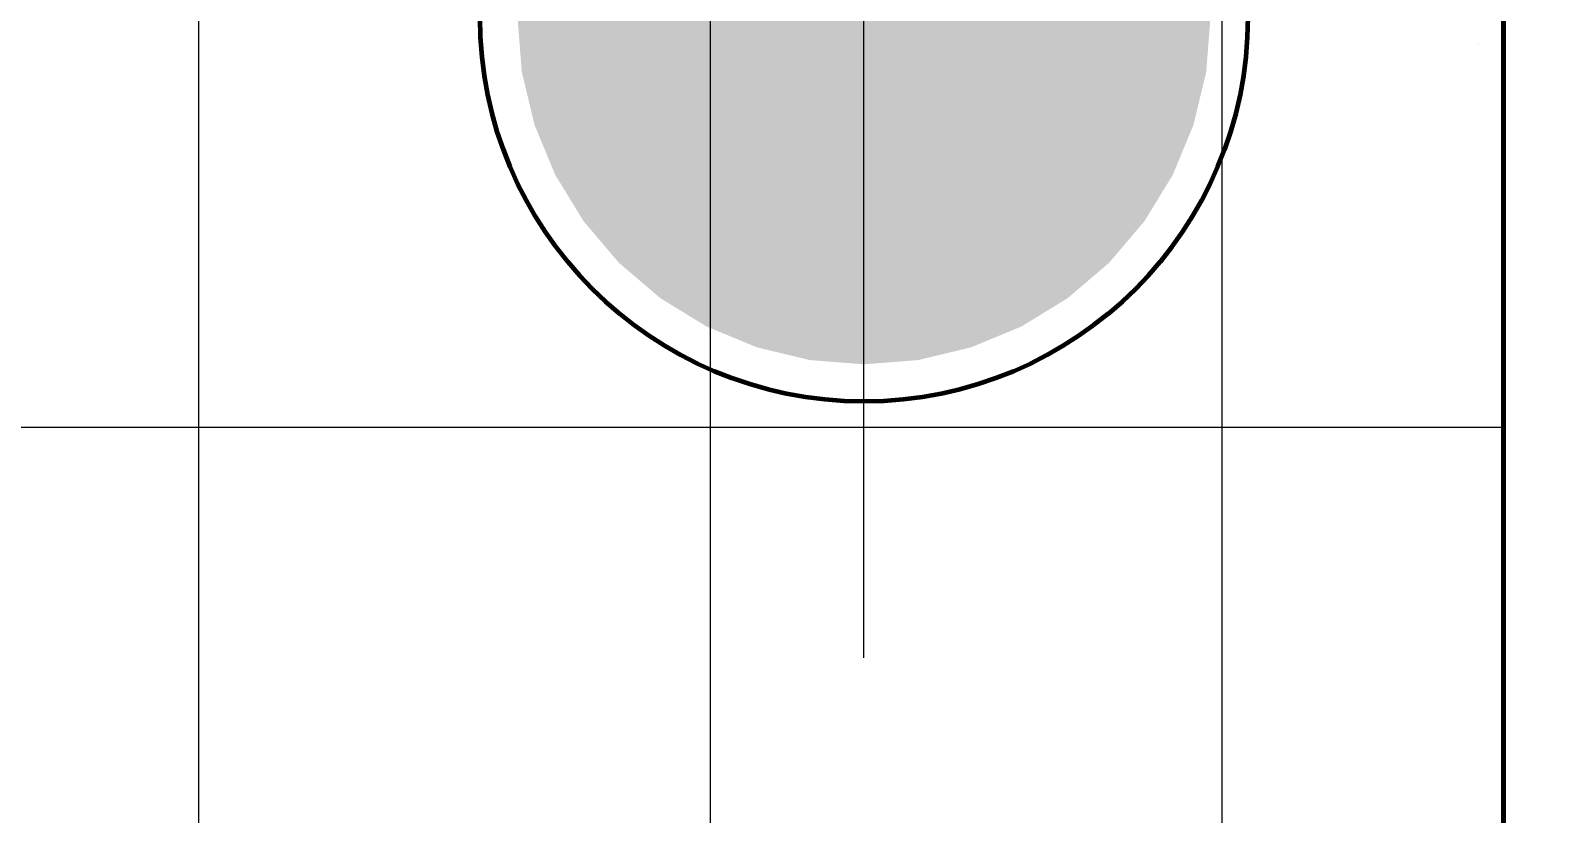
# Model space of a CAD drawing. Extents: x 346 to 4955, y 45 to 639.
# Drawn here: x 1421.09 to 1432.93, y 576.73 to 582.82 of the extents above; entities that cross this region are included whole.
import ezdxf

# ---------------------------------------------------------------- set-up
doc = ezdxf.new("R2010")
doc.units = 0
doc.header["$MEASUREMENT"] = 0
doc.layers.get('DEFPOINTS').update_dxf_attribs({"linetype": 'CONTINUOUS'})
for name, color, linetype in [('PDF _Геометрия', 7, 'CONTINUOUS'), ('PDF _Сплошная заливка', 7, 'CONTINUOUS'), ('Тонкие', 7, 'CONTINUOUS')]:
    doc.layers.add(name, color=color, linetype=linetype)
doc.styles.add('GOST type A0', font='gost.TTF', dxfattribs={"oblique": 15, "height": 3.5})
doc.dimstyles.new('GOST type A', dxfattribs={"dimtxt": 3.5, "dimasz": 3, "dimexe": 2, "dimexo": 0, "dimgap": 1, "dimtad": 1, "dimtoh": 1, "dimtxsty": 'GOST type A0', "dimcen": 0, "dimazin": 2, "dimtfac": 1, "dimtmove": 0, "dimatfit": 3, "dimfxl": 1, "dimarcsym": 0})

# ---------------------------------------------------------------- blocks, each defined once
blk = doc.blocks.new('*D126')
at = {"layer": 'DEFPOINTS', "color": 0, "transparency": 16777216}
for p in [(1427.586, 582.925), (1427.586, 234.087), (1448.21, 234.087)]:
    blk.add_point(p, dxfattribs=at)
at = {"layer": 'Тонкие', "color": 0, "lineweight": -2, "transparency": 16777216}
for p, q in [((1427.586, 582.925), (1450.21, 582.925)), ((1448.21, 579.925), (1448.21, 237.087)), ((1427.586, 234.087), (1450.21, 234.087))]:
    blk.add_line(p, q, dxfattribs=at)
at = {"layer": 'Тонкие', "color": 0, "transparency": 16777216}
for points in [[(1447.71, 579.925), (1448.71, 579.925), (1448.21, 582.925)], [(1447.71, 237.087), (1448.71, 237.087), (1448.21, 234.087)]]:
    blk.add_solid(points, dxfattribs=at)
at = {"layer": 'Тонкие', "color": 0, "transparency": 16777216, "insert": (1445.459, 408.506), "char_height": 3.5, "attachment_point": 5, "rotation": 90, "style": 'GOST type A0'}
blk.add_mtext('175', dxfattribs=at)
blk = doc.blocks.new('*D127')
at = {"layer": 'DEFPOINTS', "color": 0, "transparency": 16777216}
for p in [(1432.568, 588.904), (1432.568, 228.904), (1466.836, 228.904)]:
    blk.add_point(p, dxfattribs=at)
at = {"layer": 'Тонкие', "color": 0, "lineweight": -2, "transparency": 16777216}
for p, q in [((1432.568, 588.904), (1468.836, 588.904)), ((1466.836, 585.904), (1466.836, 231.904)), ((1432.568, 228.904), (1468.836, 228.904))]:
    blk.add_line(p, q, dxfattribs=at)
at = {"layer": 'Тонкие', "color": 0, "transparency": 16777216}
for points in [[(1466.336, 585.904), (1467.336, 585.904), (1466.836, 588.904)], [(1466.336, 231.904), (1467.336, 231.904), (1466.836, 228.904)]]:
    blk.add_solid(points, dxfattribs=at)
at = {"layer": 'Тонкие', "color": 0, "transparency": 16777216, "insert": (1463.822, 408.904), "char_height": 3.5, "attachment_point": 5, "rotation": 90, "style": 'GOST type A0'}
blk.add_mtext('180±0,1', dxfattribs=at)
blk = doc.blocks.new('*D128')
at = {"layer": 'DEFPOINTS', "color": 0, "transparency": 16777216}
for p in [(1427.586, 588.904), (1456.889, 588.904), (1427.586, 582.924)]:
    blk.add_point(p, dxfattribs=at)
at = {"layer": 'Тонкие', "color": 0, "lineweight": -2, "transparency": 16777216}
for p, q in [((1456.889, 591.904), (1456.889, 594.904)), ((1456.889, 594.904), (1462.577, 594.904)), ((1427.586, 588.904), (1458.889, 588.904)), ((1456.889, 582.924), (1456.889, 588.904)), ((1427.586, 582.924), (1458.889, 582.924)), ((1456.889, 579.924), (1456.889, 576.924))]:
    blk.add_line(p, q, dxfattribs=at)
at = {"layer": 'Тонкие', "color": 0, "transparency": 16777216}
for points in [[(1456.389, 591.904), (1457.389, 591.904), (1456.889, 588.904)], [(1456.389, 579.924), (1457.389, 579.924), (1456.889, 582.924)]]:
    blk.add_solid(points, dxfattribs=at)
at = {"layer": 'Тонкие', "color": 0, "transparency": 16777216, "insert": (1460.233, 597.918), "char_height": 3.5, "attachment_point": 5, "style": 'GOST type A0'}
blk.add_mtext('1,5', dxfattribs=at)

msp = doc.modelspace()

# ---------------------------------------------------------------- hatches: boundary and pattern name
at = {"layer": 'PDF _Сплошная заливка', "transparency": 33554559}
msp.add_hatch(color=256, dxfattribs=at).paths.add_polyline_path([(1427.586, 582.924), (1427.586, 580.225), (1427.164, 580.258), (1426.753, 580.357), (1426.361, 580.519), (1426, 580.74), (1425.678, 581.015), (1425.403, 581.338), (1425.182, 581.699), (1425.02, 582.09), (1424.921, 582.502), (1424.888, 582.924)])
at = {"layer": 'PDF _Сплошная заливка', "true_color": 0xffffff, "transparency": 33554559}
msp.add_hatch(color=7, dxfattribs=at).paths.add_polyline_path([(1430.285, 582.924), (1430.252, 582.502), (1430.153, 582.09), (1429.991, 581.699), (1429.77, 581.338), (1429.495, 581.015), (1429.173, 580.74), (1428.812, 580.519), (1428.42, 580.357), (1428.009, 580.258), (1427.586, 580.225), (1427.586, 582.924)])

# ---------------------------------------------------------------- linework, layer by layer
at = {"layer": 'PDF _Геометрия', "lineweight": 18}
for points in [[(1188.776, 228.904), (1191.247, 228.904), (1432.568, 228.904), (1432.568, 588.904), (1191.247, 588.904), (1191.247, 228.904), (1190.012, 228.904)], [(1422.405, 228.904), (1422.405, 588.904)], [(1426.391, 228.904), (1426.391, 588.904)], [(1430.376, 228.904), (1430.376, 588.904)], [(1427.586, 577.941), (1427.586, 587.907)], [(1427.586, 578.24), (1427.586, 587.608)], [(1191.247, 579.735), (1432.568, 579.735)]]:
    msp.add_lwpolyline(points, dxfattribs=at)
at = {"layer": 'PDF _Геометрия', "lineweight": 60}
for points in [[(1432.568, 228.904), (1191.247, 228.904), (1191.247, 588.904), (1432.568, 588.904)], [(1432.568, 228.904), (1191.247, 228.904), (1191.247, 588.904), (1432.568, 588.904)], [(1432.568, 588.904), (1191.247, 588.904), (1191.247, 228.904), (1432.568, 228.904)]]:
    msp.add_lwpolyline(points, close=True, dxfattribs=at)
msp.add_lwpolyline([(1432.568, 228.904), (1432.568, 588.904)], dxfattribs=at)
at = {"layer": 'PDF _Геометрия', "lineweight": 0}
msp.add_lwpolyline([(1432.369, 582.725), (1432.369, 582.725)], dxfattribs=at)
msp.add_lwpolyline([(1432.369, 582.725), (1432.369, 582.725)], dxfattribs=at)
msp.add_lwpolyline([(1432.369, 582.725), (1432.369, 582.725)], dxfattribs=at)
msp.add_lwpolyline([(1432.369, 582.725), (1432.369, 582.725)], dxfattribs=at)
msp.add_lwpolyline([(1432.369, 582.725), (1432.369, 582.725)], dxfattribs=at)
msp.add_lwpolyline([(1432.369, 582.725), (1432.369, 582.725)], dxfattribs=at)
msp.add_lwpolyline([(1432.369, 582.725), (1432.369, 582.725)], dxfattribs=at)
msp.add_lwpolyline([(1432.369, 582.725), (1432.369, 582.725)], dxfattribs=at)
msp.add_lwpolyline([(1432.369, 582.725), (1432.369, 582.725)], dxfattribs=at)
msp.add_lwpolyline([(1432.369, 582.725), (1432.369, 582.725)], dxfattribs=at)
msp.add_lwpolyline([(1432.369, 582.725), (1432.369, 582.725)], dxfattribs=at)
msp.add_lwpolyline([(1432.369, 582.725), (1432.369, 582.725)], dxfattribs=at)
msp.add_lwpolyline([(1432.369, 582.725), (1432.369, 582.725)], dxfattribs=at)
msp.add_lwpolyline([(1432.369, 582.725), (1432.369, 582.725)], dxfattribs=at)
msp.add_lwpolyline([(1432.369, 582.725), (1432.369, 582.725)], dxfattribs=at)
msp.add_lwpolyline([(1432.369, 582.725), (1432.369, 582.725)], dxfattribs=at)
msp.add_lwpolyline([(1432.369, 582.725), (1432.369, 582.725)], dxfattribs=at)
msp.add_lwpolyline([(1432.369, 582.725), (1432.369, 582.725)], dxfattribs=at)
msp.add_lwpolyline([(1432.369, 582.725), (1432.369, 582.725)], dxfattribs=at)
msp.add_lwpolyline([(1432.369, 582.725), (1432.369, 582.725)], dxfattribs=at)
msp.add_lwpolyline([(1432.369, 582.725), (1432.369, 582.725)], dxfattribs=at)
msp.add_lwpolyline([(1432.369, 582.725), (1432.369, 582.725)], dxfattribs=at)
msp.add_lwpolyline([(1432.369, 582.725), (1432.369, 582.725)], dxfattribs=at)
msp.add_lwpolyline([(1432.369, 582.725), (1432.369, 582.725)], dxfattribs=at)
msp.add_lwpolyline([(1432.369, 582.725), (1432.369, 582.725)], dxfattribs=at)
msp.add_lwpolyline([(1432.369, 582.725), (1432.369, 582.725)], dxfattribs=at)
msp.add_lwpolyline([(1432.369, 582.725), (1432.369, 582.725)], dxfattribs=at)
msp.add_lwpolyline([(1432.369, 582.725), (1432.369, 582.725)], dxfattribs=at)
msp.add_lwpolyline([(1432.369, 582.725), (1432.369, 582.725)], dxfattribs=at)
msp.add_lwpolyline([(1432.369, 582.725), (1432.369, 582.725)], dxfattribs=at)
msp.add_lwpolyline([(1432.369, 582.725), (1432.369, 582.725)], dxfattribs=at)
msp.add_lwpolyline([(1432.369, 582.725), (1432.369, 582.725)], dxfattribs=at)
msp.add_lwpolyline([(1432.369, 582.725), (1432.369, 582.725)], dxfattribs=at)
msp.add_lwpolyline([(1432.369, 582.725), (1432.369, 582.725)], dxfattribs=at)
msp.add_lwpolyline([(1432.369, 582.725), (1432.369, 582.725)], dxfattribs=at)
msp.add_lwpolyline([(1432.369, 582.725), (1432.369, 582.725)], dxfattribs=at)
msp.add_lwpolyline([(1432.369, 582.725), (1432.369, 582.725)], dxfattribs=at)
msp.add_lwpolyline([(1432.369, 582.725), (1432.369, 582.725)], dxfattribs=at)
msp.add_lwpolyline([(1432.369, 582.725), (1432.369, 582.725)], dxfattribs=at)
msp.add_lwpolyline([(1432.369, 582.725), (1432.369, 582.725)], dxfattribs=at)
msp.add_lwpolyline([(1432.369, 582.725), (1432.369, 582.725)], dxfattribs=at)
msp.add_lwpolyline([(1432.369, 582.725), (1432.369, 582.725)], dxfattribs=at)
msp.add_lwpolyline([(1432.369, 582.725), (1432.369, 582.725)], dxfattribs=at)
msp.add_lwpolyline([(1432.369, 582.725), (1432.369, 582.725)], dxfattribs=at)
msp.add_lwpolyline([(1432.369, 582.725), (1432.369, 582.725)], dxfattribs=at)
msp.add_lwpolyline([(1432.369, 582.725), (1432.369, 582.725)], dxfattribs=at)
msp.add_lwpolyline([(1432.369, 582.725), (1432.369, 582.725)], dxfattribs=at)
msp.add_lwpolyline([(1432.369, 582.725), (1432.369, 582.725)], dxfattribs=at)
msp.add_lwpolyline([(1432.369, 582.725), (1432.369, 582.725)], dxfattribs=at)
msp.add_lwpolyline([(1432.369, 582.725), (1432.369, 582.725)], dxfattribs=at)
msp.add_lwpolyline([(1432.369, 582.725), (1432.369, 582.725)], dxfattribs=at)
msp.add_lwpolyline([(1432.369, 582.725), (1432.369, 582.725)], dxfattribs=at)
msp.add_lwpolyline([(1432.369, 582.725), (1432.369, 582.725)], dxfattribs=at)
msp.add_lwpolyline([(1432.369, 582.725), (1432.369, 582.725)], dxfattribs=at)
msp.add_lwpolyline([(1432.369, 582.725), (1432.369, 582.725)], dxfattribs=at)
msp.add_lwpolyline([(1432.369, 582.725), (1432.369, 582.725)], dxfattribs=at)
msp.add_lwpolyline([(1432.369, 582.725), (1432.369, 582.725)], dxfattribs=at)
msp.add_lwpolyline([(1432.369, 582.725), (1432.369, 582.725)], dxfattribs=at)
msp.add_lwpolyline([(1432.369, 582.725), (1432.369, 582.725)], dxfattribs=at)
msp.add_lwpolyline([(1432.369, 582.725), (1432.369, 582.725)], dxfattribs=at)
msp.add_lwpolyline([(1432.369, 582.725), (1432.369, 582.725)], dxfattribs=at)
msp.add_lwpolyline([(1432.369, 582.725), (1432.369, 582.725)], dxfattribs=at)
msp.add_lwpolyline([(1432.369, 582.725), (1432.369, 582.725)], dxfattribs=at)
msp.add_lwpolyline([(1432.369, 582.725), (1432.369, 582.725)], dxfattribs=at)
msp.add_lwpolyline([(1432.369, 582.725), (1432.369, 582.725)], dxfattribs=at)
msp.add_lwpolyline([(1432.369, 582.725), (1432.369, 582.725)], dxfattribs=at)
msp.add_lwpolyline([(1432.369, 582.725), (1432.369, 582.725)], dxfattribs=at)
msp.add_lwpolyline([(1432.369, 582.725), (1432.369, 582.725)], dxfattribs=at)
msp.add_lwpolyline([(1432.369, 582.725), (1432.369, 582.725)], dxfattribs=at)
msp.add_lwpolyline([(1432.369, 582.725), (1432.369, 582.725)], dxfattribs=at)
msp.add_lwpolyline([(1432.369, 582.725), (1432.369, 582.725)], dxfattribs=at)
msp.add_lwpolyline([(1432.369, 582.725), (1432.369, 582.725)], dxfattribs=at)
msp.add_lwpolyline([(1432.369, 582.725), (1432.369, 582.725)], dxfattribs=at)
msp.add_lwpolyline([(1432.369, 582.725), (1432.369, 582.725)], dxfattribs=at)
msp.add_lwpolyline([(1432.369, 582.725), (1432.369, 582.725)], dxfattribs=at)
msp.add_lwpolyline([(1432.369, 582.725), (1432.369, 582.725)], dxfattribs=at)
msp.add_lwpolyline([(1432.369, 582.725), (1432.369, 582.725)], dxfattribs=at)
msp.add_lwpolyline([(1432.369, 582.725), (1432.369, 582.725)], dxfattribs=at)
msp.add_lwpolyline([(1432.369, 582.725), (1432.369, 582.725)], dxfattribs=at)
msp.add_lwpolyline([(1432.369, 582.725), (1432.369, 582.725)], dxfattribs=at)
msp.add_lwpolyline([(1432.369, 582.725), (1432.369, 582.725)], dxfattribs=at)
msp.add_lwpolyline([(1432.369, 582.725), (1432.369, 582.725)], dxfattribs=at)
msp.add_lwpolyline([(1432.369, 582.725), (1432.369, 582.725)], dxfattribs=at)
msp.add_lwpolyline([(1432.369, 582.725), (1432.369, 582.725)], dxfattribs=at)
msp.add_lwpolyline([(1432.369, 582.725), (1432.369, 582.725)], dxfattribs=at)
msp.add_lwpolyline([(1432.369, 582.725), (1432.369, 582.725)], dxfattribs=at)
msp.add_lwpolyline([(1432.369, 582.725), (1432.369, 582.725)], dxfattribs=at)
msp.add_lwpolyline([(1432.369, 582.725), (1432.369, 582.725)], dxfattribs=at)
msp.add_lwpolyline([(1432.369, 582.725), (1432.369, 582.725)], dxfattribs=at)
msp.add_lwpolyline([(1432.369, 582.725), (1432.369, 582.725)], dxfattribs=at)
msp.add_lwpolyline([(1432.369, 582.725), (1432.369, 582.725)], dxfattribs=at)
msp.add_lwpolyline([(1432.369, 582.725), (1432.369, 582.725)], dxfattribs=at)
msp.add_lwpolyline([(1432.369, 582.725), (1432.369, 582.725)], dxfattribs=at)
msp.add_lwpolyline([(1432.369, 582.725), (1432.369, 582.725)], dxfattribs=at)
msp.add_lwpolyline([(1432.369, 582.725), (1432.369, 582.725)], dxfattribs=at)
msp.add_lwpolyline([(1432.369, 582.725), (1432.369, 582.725)], dxfattribs=at)
msp.add_lwpolyline([(1432.369, 582.725), (1432.369, 582.725)], dxfattribs=at)
msp.add_lwpolyline([(1432.369, 582.725), (1432.369, 582.725)], dxfattribs=at)
msp.add_lwpolyline([(1432.369, 582.725), (1432.369, 582.725)], dxfattribs=at)
msp.add_lwpolyline([(1432.369, 582.725), (1432.369, 582.725)], dxfattribs=at)
msp.add_lwpolyline([(1432.369, 582.725), (1432.369, 582.725)], dxfattribs=at)
msp.add_lwpolyline([(1432.369, 582.725), (1432.369, 582.725)], dxfattribs=at)
msp.add_lwpolyline([(1432.369, 582.725), (1432.369, 582.725)], dxfattribs=at)
msp.add_lwpolyline([(1432.369, 582.725), (1432.369, 582.725)], dxfattribs=at)
msp.add_lwpolyline([(1432.369, 582.725), (1432.369, 582.725)], dxfattribs=at)
msp.add_lwpolyline([(1432.369, 582.725), (1432.369, 582.725)], dxfattribs=at)
msp.add_lwpolyline([(1432.369, 582.725), (1432.369, 582.725)], dxfattribs=at)
msp.add_lwpolyline([(1432.369, 582.725), (1432.369, 582.725)], dxfattribs=at)
msp.add_lwpolyline([(1432.369, 582.725), (1432.369, 582.725)], dxfattribs=at)
msp.add_lwpolyline([(1432.369, 582.725), (1432.369, 582.725)], dxfattribs=at)
msp.add_lwpolyline([(1432.369, 582.725), (1432.369, 582.725)], dxfattribs=at)
msp.add_lwpolyline([(1432.369, 582.725), (1432.369, 582.725)], dxfattribs=at)
msp.add_lwpolyline([(1432.369, 582.725), (1432.369, 582.725)], dxfattribs=at)
msp.add_lwpolyline([(1432.369, 582.725), (1432.369, 582.725)], dxfattribs=at)
msp.add_lwpolyline([(1432.369, 582.725), (1432.369, 582.725)], dxfattribs=at)
msp.add_lwpolyline([(1432.369, 582.725), (1432.369, 582.725)], dxfattribs=at)
msp.add_lwpolyline([(1432.369, 582.725), (1432.369, 582.725)], dxfattribs=at)
msp.add_lwpolyline([(1432.369, 582.725), (1432.369, 582.725)], dxfattribs=at)
msp.add_lwpolyline([(1432.369, 582.725), (1432.369, 582.725)], dxfattribs=at)
msp.add_lwpolyline([(1432.369, 582.725), (1432.369, 582.725)], dxfattribs=at)
msp.add_lwpolyline([(1432.369, 582.725), (1432.369, 582.725)], dxfattribs=at)
msp.add_lwpolyline([(1432.369, 582.725), (1432.369, 582.725)], dxfattribs=at)
msp.add_lwpolyline([(1432.369, 582.725), (1432.369, 582.725)], dxfattribs=at)
msp.add_lwpolyline([(1432.369, 582.725), (1432.369, 582.725)], dxfattribs=at)
msp.add_lwpolyline([(1432.369, 582.725), (1432.369, 582.725)], dxfattribs=at)
msp.add_lwpolyline([(1432.369, 582.725), (1432.369, 582.725)], dxfattribs=at)
msp.add_lwpolyline([(1432.369, 582.725), (1432.369, 582.725)], dxfattribs=at)
msp.add_lwpolyline([(1432.369, 582.725), (1432.369, 582.725)], dxfattribs=at)
msp.add_lwpolyline([(1432.369, 582.725), (1432.369, 582.725)], dxfattribs=at)
msp.add_lwpolyline([(1432.369, 582.725), (1432.369, 582.725)], dxfattribs=at)
msp.add_lwpolyline([(1432.369, 582.725), (1432.369, 582.725)], dxfattribs=at)
msp.add_lwpolyline([(1432.369, 582.725), (1432.369, 582.725)], dxfattribs=at)
msp.add_lwpolyline([(1432.369, 582.725), (1432.369, 582.725)], dxfattribs=at)
msp.add_lwpolyline([(1432.369, 582.725), (1432.369, 582.725)], dxfattribs=at)
msp.add_lwpolyline([(1432.369, 582.725), (1432.369, 582.725)], dxfattribs=at)
msp.add_lwpolyline([(1432.369, 582.725), (1432.369, 582.725)], dxfattribs=at)
msp.add_lwpolyline([(1432.369, 582.725), (1432.369, 582.725)], dxfattribs=at)
msp.add_lwpolyline([(1432.369, 582.725), (1432.369, 582.725)], dxfattribs=at)
msp.add_lwpolyline([(1432.369, 582.725), (1432.369, 582.725)], dxfattribs=at)
msp.add_lwpolyline([(1432.369, 582.725), (1432.369, 582.725)], dxfattribs=at)
msp.add_lwpolyline([(1432.369, 582.725), (1432.369, 582.725)], dxfattribs=at)
msp.add_lwpolyline([(1432.369, 582.725), (1432.369, 582.725)], dxfattribs=at)
msp.add_lwpolyline([(1432.369, 582.725), (1432.369, 582.725)], dxfattribs=at)
msp.add_lwpolyline([(1432.369, 582.725), (1432.369, 582.725)], dxfattribs=at)
msp.add_lwpolyline([(1432.369, 582.725), (1432.369, 582.725)], dxfattribs=at)
msp.add_lwpolyline([(1432.369, 582.725), (1432.369, 582.725)], dxfattribs=at)
msp.add_lwpolyline([(1432.369, 582.725), (1432.369, 582.725)], dxfattribs=at)
msp.add_lwpolyline([(1432.369, 582.725), (1432.369, 582.725)], dxfattribs=at)
msp.add_lwpolyline([(1432.369, 582.725), (1432.369, 582.725)], dxfattribs=at)
msp.add_lwpolyline([(1432.369, 582.725), (1432.369, 582.725)], dxfattribs=at)
msp.add_lwpolyline([(1432.369, 582.725), (1432.369, 582.725)], dxfattribs=at)
msp.add_lwpolyline([(1432.369, 582.725), (1432.369, 582.725)], dxfattribs=at)
msp.add_lwpolyline([(1432.369, 582.725), (1432.369, 582.725)], dxfattribs=at)
msp.add_lwpolyline([(1432.369, 582.725), (1432.369, 582.725)], dxfattribs=at)
msp.add_lwpolyline([(1432.369, 582.725), (1432.369, 582.725)], dxfattribs=at)
msp.add_lwpolyline([(1432.369, 582.725), (1432.369, 582.725)], dxfattribs=at)
msp.add_lwpolyline([(1432.369, 582.725), (1432.369, 582.725)], dxfattribs=at)
msp.add_lwpolyline([(1432.369, 582.725), (1432.369, 582.725)], dxfattribs=at)
msp.add_lwpolyline([(1432.369, 582.725), (1432.369, 582.725)], dxfattribs=at)
msp.add_lwpolyline([(1432.369, 582.725), (1432.369, 582.725)], dxfattribs=at)
msp.add_lwpolyline([(1432.369, 582.725), (1432.369, 582.725)], dxfattribs=at)
msp.add_lwpolyline([(1432.369, 582.725), (1432.369, 582.725)], dxfattribs=at)
msp.add_lwpolyline([(1432.369, 582.725), (1432.369, 582.725)], dxfattribs=at)
msp.add_lwpolyline([(1432.369, 582.725), (1432.369, 582.725)], dxfattribs=at)
msp.add_lwpolyline([(1432.369, 582.725), (1432.369, 582.725)], dxfattribs=at)
msp.add_lwpolyline([(1432.369, 582.725), (1432.369, 582.725)], dxfattribs=at)
msp.add_lwpolyline([(1432.369, 582.725), (1432.369, 582.725)], dxfattribs=at)
msp.add_lwpolyline([(1432.369, 582.725), (1432.369, 582.725)], dxfattribs=at)
msp.add_lwpolyline([(1432.369, 582.725), (1432.369, 582.725)], dxfattribs=at)
msp.add_lwpolyline([(1432.369, 582.725), (1432.369, 582.725)], dxfattribs=at)
msp.add_lwpolyline([(1432.369, 582.725), (1432.369, 582.725)], dxfattribs=at)
msp.add_lwpolyline([(1432.369, 582.725), (1432.369, 582.725)], dxfattribs=at)
msp.add_lwpolyline([(1432.369, 582.725), (1432.369, 582.725)], dxfattribs=at)
msp.add_lwpolyline([(1432.369, 582.725), (1432.369, 582.725)], dxfattribs=at)
msp.add_lwpolyline([(1432.369, 582.725), (1432.369, 582.725)], dxfattribs=at)
msp.add_lwpolyline([(1432.369, 582.725), (1432.369, 582.725)], dxfattribs=at)
msp.add_lwpolyline([(1432.369, 582.725), (1432.369, 582.725)], dxfattribs=at)
msp.add_lwpolyline([(1432.369, 582.725), (1432.369, 582.725)], dxfattribs=at)
msp.add_lwpolyline([(1432.369, 582.725), (1432.369, 582.725)], dxfattribs=at)
msp.add_lwpolyline([(1432.369, 582.725), (1432.369, 582.725)], dxfattribs=at)
msp.add_lwpolyline([(1432.369, 582.725), (1432.369, 582.725)], dxfattribs=at)
msp.add_lwpolyline([(1432.369, 582.725), (1432.369, 582.725)], dxfattribs=at)
msp.add_lwpolyline([(1432.369, 582.725), (1432.369, 582.725)], dxfattribs=at)
msp.add_lwpolyline([(1432.369, 582.725), (1432.369, 582.725)], dxfattribs=at)
msp.add_lwpolyline([(1432.369, 582.725), (1432.369, 582.725)], dxfattribs=at)
msp.add_lwpolyline([(1432.369, 582.725), (1432.369, 582.725)], dxfattribs=at)
msp.add_lwpolyline([(1432.369, 582.725), (1432.369, 582.725)], dxfattribs=at)
msp.add_lwpolyline([(1432.369, 582.725), (1432.369, 582.725)], dxfattribs=at)
msp.add_lwpolyline([(1432.369, 582.725), (1432.369, 582.725)], dxfattribs=at)
msp.add_lwpolyline([(1432.369, 582.725), (1432.369, 582.725)], dxfattribs=at)
msp.add_lwpolyline([(1432.369, 582.725), (1432.369, 582.725)], dxfattribs=at)
msp.add_lwpolyline([(1432.369, 582.725), (1432.369, 582.725)], dxfattribs=at)
msp.add_lwpolyline([(1432.369, 582.725), (1432.369, 582.725)], dxfattribs=at)
msp.add_lwpolyline([(1432.369, 582.725), (1432.369, 582.725)], dxfattribs=at)
msp.add_lwpolyline([(1432.369, 582.725), (1432.369, 582.725)], dxfattribs=at)
msp.add_lwpolyline([(1432.369, 582.725), (1432.369, 582.725)], dxfattribs=at)
msp.add_lwpolyline([(1432.369, 582.725), (1432.369, 582.725)], dxfattribs=at)
msp.add_lwpolyline([(1432.369, 582.725), (1432.369, 582.725)], dxfattribs=at)
msp.add_lwpolyline([(1432.369, 582.725), (1432.369, 582.725)], dxfattribs=at)
msp.add_lwpolyline([(1432.369, 582.725), (1432.369, 582.725)], dxfattribs=at)
msp.add_lwpolyline([(1432.369, 582.725), (1432.369, 582.725)], dxfattribs=at)
msp.add_lwpolyline([(1432.369, 582.725), (1432.369, 582.725)], dxfattribs=at)
msp.add_lwpolyline([(1432.369, 582.725), (1432.369, 582.725)], dxfattribs=at)
msp.add_lwpolyline([(1432.369, 582.725), (1432.369, 582.725)], dxfattribs=at)
msp.add_lwpolyline([(1432.369, 582.725), (1432.369, 582.725)], dxfattribs=at)
msp.add_lwpolyline([(1432.369, 582.725), (1432.369, 582.725)], dxfattribs=at)
msp.add_lwpolyline([(1432.369, 582.725), (1432.369, 582.725)], dxfattribs=at)
msp.add_lwpolyline([(1432.369, 582.725), (1432.369, 582.725)], dxfattribs=at)
msp.add_lwpolyline([(1432.369, 582.725), (1432.369, 582.725)], dxfattribs=at)
msp.add_lwpolyline([(1432.369, 582.725), (1432.369, 582.725)], dxfattribs=at)
msp.add_lwpolyline([(1432.369, 582.725), (1432.369, 582.725)], dxfattribs=at)
msp.add_lwpolyline([(1432.369, 582.725), (1432.369, 582.725)], dxfattribs=at)
msp.add_lwpolyline([(1432.369, 582.725), (1432.369, 582.725)], dxfattribs=at)
msp.add_lwpolyline([(1432.369, 582.725), (1432.369, 582.725)], dxfattribs=at)
msp.add_lwpolyline([(1432.369, 582.725), (1432.369, 582.725)], dxfattribs=at)
msp.add_lwpolyline([(1432.369, 582.725), (1432.369, 582.725)], dxfattribs=at)
msp.add_lwpolyline([(1432.369, 582.725), (1432.369, 582.725)], dxfattribs=at)
msp.add_lwpolyline([(1432.369, 582.725), (1432.369, 582.725)], dxfattribs=at)
msp.add_lwpolyline([(1432.369, 582.725), (1432.369, 582.725)], dxfattribs=at)
msp.add_lwpolyline([(1432.369, 582.725), (1432.369, 582.725)], dxfattribs=at)
msp.add_lwpolyline([(1432.369, 582.725), (1432.369, 582.725)], dxfattribs=at)
msp.add_lwpolyline([(1432.369, 582.725), (1432.369, 582.725)], dxfattribs=at)
msp.add_lwpolyline([(1432.369, 582.725), (1432.369, 582.725)], dxfattribs=at)
msp.add_lwpolyline([(1432.369, 582.725), (1432.369, 582.725)], dxfattribs=at)
msp.add_lwpolyline([(1432.369, 582.725), (1432.369, 582.725)], dxfattribs=at)
msp.add_lwpolyline([(1432.369, 582.725), (1432.369, 582.725)], dxfattribs=at)
msp.add_lwpolyline([(1432.369, 582.725), (1432.369, 582.725)], dxfattribs=at)
msp.add_lwpolyline([(1432.369, 582.725), (1432.369, 582.725)], dxfattribs=at)
msp.add_lwpolyline([(1432.369, 582.725), (1432.369, 582.725)], dxfattribs=at)
msp.add_lwpolyline([(1432.369, 582.725), (1432.369, 582.725)], dxfattribs=at)
msp.add_lwpolyline([(1432.369, 582.725), (1432.369, 582.725)], dxfattribs=at)
msp.add_lwpolyline([(1432.369, 582.725), (1432.369, 582.725)], dxfattribs=at)
msp.add_lwpolyline([(1432.369, 582.725), (1432.369, 582.725)], dxfattribs=at)
msp.add_lwpolyline([(1432.369, 582.725), (1432.369, 582.725)], dxfattribs=at)
msp.add_lwpolyline([(1432.369, 582.725), (1432.369, 582.725)], dxfattribs=at)
msp.add_lwpolyline([(1432.369, 582.725), (1432.369, 582.725)], dxfattribs=at)
msp.add_lwpolyline([(1432.369, 582.725), (1432.369, 582.725)], dxfattribs=at)
msp.add_lwpolyline([(1432.369, 582.725), (1432.369, 582.725)], dxfattribs=at)
msp.add_lwpolyline([(1432.369, 582.725), (1432.369, 582.725)], dxfattribs=at)
msp.add_lwpolyline([(1432.369, 582.725), (1432.369, 582.725)], dxfattribs=at)
msp.add_lwpolyline([(1432.369, 582.725), (1432.369, 582.725)], dxfattribs=at)
msp.add_lwpolyline([(1432.369, 582.725), (1432.369, 582.725)], dxfattribs=at)
msp.add_lwpolyline([(1432.369, 582.725), (1432.369, 582.725)], dxfattribs=at)
msp.add_lwpolyline([(1432.369, 582.725), (1432.369, 582.725)], dxfattribs=at)
msp.add_lwpolyline([(1432.369, 582.725), (1432.369, 582.725)], dxfattribs=at)
msp.add_lwpolyline([(1432.369, 582.725), (1432.369, 582.725)], dxfattribs=at)
msp.add_lwpolyline([(1432.369, 582.725), (1432.369, 582.725)], dxfattribs=at)
msp.add_lwpolyline([(1432.369, 582.725), (1432.369, 582.725)], dxfattribs=at)
msp.add_lwpolyline([(1432.369, 582.725), (1432.369, 582.725)], dxfattribs=at)
msp.add_lwpolyline([(1432.369, 582.725), (1432.369, 582.725)], dxfattribs=at)
msp.add_lwpolyline([(1432.369, 582.725), (1432.369, 582.725)], dxfattribs=at)
msp.add_lwpolyline([(1432.369, 582.725), (1432.369, 582.725)], dxfattribs=at)
msp.add_lwpolyline([(1432.369, 582.725), (1432.369, 582.725)], dxfattribs=at)
msp.add_lwpolyline([(1432.369, 582.725), (1432.369, 582.725)], dxfattribs=at)
msp.add_lwpolyline([(1432.369, 582.725), (1432.369, 582.725)], dxfattribs=at)
msp.add_lwpolyline([(1432.369, 582.725), (1432.369, 582.725)], dxfattribs=at)
msp.add_lwpolyline([(1432.369, 582.725), (1432.369, 582.725)], dxfattribs=at)
msp.add_lwpolyline([(1432.369, 582.725), (1432.369, 582.725)], dxfattribs=at)
msp.add_lwpolyline([(1432.369, 582.725), (1432.369, 582.725)], dxfattribs=at)
msp.add_lwpolyline([(1432.369, 582.725), (1432.369, 582.725)], dxfattribs=at)
msp.add_lwpolyline([(1432.369, 582.725), (1432.369, 582.725)], dxfattribs=at)
msp.add_lwpolyline([(1432.369, 582.725), (1432.369, 582.725)], dxfattribs=at)
msp.add_lwpolyline([(1432.369, 582.725), (1432.369, 582.725)], dxfattribs=at)
msp.add_lwpolyline([(1432.369, 582.725), (1432.369, 582.725)], dxfattribs=at)
msp.add_lwpolyline([(1432.369, 582.725), (1432.369, 582.725)], dxfattribs=at)
msp.add_lwpolyline([(1432.369, 582.725), (1432.369, 582.725)], dxfattribs=at)
msp.add_lwpolyline([(1432.369, 582.725), (1432.369, 582.725)], dxfattribs=at)
msp.add_lwpolyline([(1432.369, 582.725), (1432.369, 582.725)], dxfattribs=at)
msp.add_lwpolyline([(1432.369, 582.725), (1432.369, 582.725)], dxfattribs=at)
msp.add_lwpolyline([(1432.369, 582.725), (1432.369, 582.725)], dxfattribs=at)
msp.add_lwpolyline([(1432.369, 582.725), (1432.369, 582.725)], dxfattribs=at)
msp.add_lwpolyline([(1432.369, 582.725), (1432.369, 582.725)], dxfattribs=at)
msp.add_lwpolyline([(1432.369, 582.725), (1432.369, 582.725)], dxfattribs=at)
msp.add_lwpolyline([(1432.369, 582.725), (1432.369, 582.725)], dxfattribs=at)
msp.add_lwpolyline([(1432.369, 582.725), (1432.369, 582.725)], dxfattribs=at)
msp.add_lwpolyline([(1432.369, 582.725), (1432.369, 582.725)], dxfattribs=at)
msp.add_lwpolyline([(1432.369, 582.725), (1432.369, 582.725)], dxfattribs=at)
msp.add_lwpolyline([(1432.369, 582.725), (1432.369, 582.725)], dxfattribs=at)
msp.add_lwpolyline([(1432.369, 582.725), (1432.369, 582.725)], dxfattribs=at)
msp.add_lwpolyline([(1432.369, 582.725), (1432.369, 582.725)], dxfattribs=at)
msp.add_lwpolyline([(1432.369, 582.725), (1432.369, 582.725)], dxfattribs=at)
msp.add_lwpolyline([(1432.369, 582.725), (1432.369, 582.725)], dxfattribs=at)
msp.add_lwpolyline([(1432.369, 582.725), (1432.369, 582.725)], dxfattribs=at)
msp.add_lwpolyline([(1432.369, 582.725), (1432.369, 582.725)], dxfattribs=at)
msp.add_lwpolyline([(1432.369, 582.725), (1432.369, 582.725)], dxfattribs=at)
msp.add_lwpolyline([(1432.369, 582.725), (1432.369, 582.725)], dxfattribs=at)
msp.add_lwpolyline([(1432.369, 582.725), (1432.369, 582.725)], dxfattribs=at)
msp.add_lwpolyline([(1432.369, 582.725), (1432.369, 582.725)], dxfattribs=at)
msp.add_lwpolyline([(1432.369, 582.725), (1432.369, 582.725)], dxfattribs=at)
msp.add_lwpolyline([(1432.369, 582.725), (1432.369, 582.725)], dxfattribs=at)
msp.add_lwpolyline([(1432.369, 582.725), (1432.369, 582.725)], dxfattribs=at)
msp.add_lwpolyline([(1432.369, 582.725), (1432.369, 582.725)], dxfattribs=at)
msp.add_lwpolyline([(1432.369, 582.725), (1432.369, 582.725)], dxfattribs=at)
msp.add_lwpolyline([(1432.369, 582.725), (1432.369, 582.725)], dxfattribs=at)
msp.add_lwpolyline([(1432.369, 582.725), (1432.369, 582.725)], dxfattribs=at)
msp.add_lwpolyline([(1432.369, 582.725), (1432.369, 582.725)], dxfattribs=at)
msp.add_lwpolyline([(1432.369, 582.725), (1432.369, 582.725)], dxfattribs=at)
msp.add_lwpolyline([(1432.369, 582.725), (1432.369, 582.725)], dxfattribs=at)
msp.add_lwpolyline([(1432.369, 582.725), (1432.369, 582.725)], dxfattribs=at)
msp.add_lwpolyline([(1432.369, 582.725), (1432.369, 582.725)], dxfattribs=at)
msp.add_lwpolyline([(1432.369, 582.725), (1432.369, 582.725)], dxfattribs=at)
msp.add_lwpolyline([(1432.369, 582.725), (1432.369, 582.725)], dxfattribs=at)
msp.add_lwpolyline([(1432.369, 582.725), (1432.369, 582.725)], dxfattribs=at)
msp.add_lwpolyline([(1432.369, 582.725), (1432.369, 582.725)], dxfattribs=at)
msp.add_lwpolyline([(1432.369, 582.725), (1432.369, 582.725)], dxfattribs=at)
msp.add_lwpolyline([(1432.369, 582.725), (1432.369, 582.725)], dxfattribs=at)
msp.add_lwpolyline([(1432.369, 582.725), (1432.369, 582.725)], dxfattribs=at)
msp.add_lwpolyline([(1432.369, 582.725), (1432.369, 582.725)], dxfattribs=at)
msp.add_lwpolyline([(1432.369, 582.725), (1432.369, 582.725)], dxfattribs=at)
msp.add_lwpolyline([(1432.369, 582.725), (1432.369, 582.725)], dxfattribs=at)
msp.add_lwpolyline([(1432.369, 582.725), (1432.369, 582.725)], dxfattribs=at)
msp.add_lwpolyline([(1432.369, 582.725), (1432.369, 582.725)], dxfattribs=at)
msp.add_lwpolyline([(1432.369, 582.725), (1432.369, 582.725)], dxfattribs=at)
msp.add_lwpolyline([(1432.369, 582.725), (1432.369, 582.725)], dxfattribs=at)
msp.add_lwpolyline([(1432.369, 582.725), (1432.369, 582.725)], dxfattribs=at)
msp.add_lwpolyline([(1432.369, 582.725), (1432.369, 582.725)], dxfattribs=at)
msp.add_lwpolyline([(1432.369, 582.725), (1432.369, 582.725)], dxfattribs=at)
msp.add_lwpolyline([(1432.369, 582.725), (1432.369, 582.725)], dxfattribs=at)
msp.add_lwpolyline([(1432.369, 582.725), (1432.369, 582.725)], dxfattribs=at)
msp.add_lwpolyline([(1432.369, 582.725), (1432.369, 582.725)], dxfattribs=at)
msp.add_lwpolyline([(1432.369, 582.725), (1432.369, 582.725)], dxfattribs=at)
msp.add_lwpolyline([(1432.369, 582.725), (1432.369, 582.725)], dxfattribs=at)
msp.add_lwpolyline([(1432.369, 582.725), (1432.369, 582.725)], dxfattribs=at)
msp.add_lwpolyline([(1432.369, 582.725), (1432.369, 582.725)], dxfattribs=at)
msp.add_lwpolyline([(1432.369, 582.725), (1432.369, 582.725)], dxfattribs=at)
msp.add_lwpolyline([(1432.369, 582.725), (1432.369, 582.725)], dxfattribs=at)
msp.add_lwpolyline([(1432.369, 582.725), (1432.369, 582.725)], dxfattribs=at)
msp.add_lwpolyline([(1432.369, 582.725), (1432.369, 582.725)], dxfattribs=at)
msp.add_lwpolyline([(1432.369, 582.725), (1432.369, 582.725)], dxfattribs=at)
msp.add_lwpolyline([(1432.369, 582.725), (1432.369, 582.725)], dxfattribs=at)
msp.add_lwpolyline([(1432.369, 582.725), (1432.369, 582.725)], dxfattribs=at)
msp.add_lwpolyline([(1432.369, 582.725), (1432.369, 582.725)], dxfattribs=at)
msp.add_lwpolyline([(1432.369, 582.725), (1432.369, 582.725)], dxfattribs=at)
msp.add_lwpolyline([(1432.369, 582.725), (1432.369, 582.725)], dxfattribs=at)
msp.add_lwpolyline([(1432.369, 582.725), (1432.369, 582.725)], dxfattribs=at)
msp.add_lwpolyline([(1432.369, 582.725), (1432.369, 582.725)], dxfattribs=at)
msp.add_lwpolyline([(1432.369, 582.725), (1432.369, 582.725)], dxfattribs=at)
msp.add_lwpolyline([(1432.369, 582.725), (1432.369, 582.725)], dxfattribs=at)
msp.add_lwpolyline([(1432.369, 582.725), (1432.369, 582.725)], dxfattribs=at)
msp.add_lwpolyline([(1432.369, 582.725), (1432.369, 582.725)], dxfattribs=at)
msp.add_lwpolyline([(1432.369, 582.725), (1432.369, 582.725)], dxfattribs=at)
msp.add_lwpolyline([(1432.369, 582.725), (1432.369, 582.725)], dxfattribs=at)
msp.add_lwpolyline([(1432.369, 582.725), (1432.369, 582.725)], dxfattribs=at)
msp.add_lwpolyline([(1432.369, 582.725), (1432.369, 582.725)], dxfattribs=at)
msp.add_lwpolyline([(1432.369, 582.725), (1432.369, 582.725)], dxfattribs=at)
msp.add_lwpolyline([(1432.369, 582.725), (1432.369, 582.725)], dxfattribs=at)
msp.add_lwpolyline([(1432.369, 582.725), (1432.369, 582.725)], dxfattribs=at)
msp.add_lwpolyline([(1432.369, 582.725), (1432.369, 582.725)], dxfattribs=at)
msp.add_lwpolyline([(1432.369, 582.725), (1432.369, 582.725)], dxfattribs=at)
msp.add_lwpolyline([(1432.369, 582.725), (1432.369, 582.725)], dxfattribs=at)
msp.add_lwpolyline([(1432.369, 582.725), (1432.369, 582.725)], dxfattribs=at)
msp.add_lwpolyline([(1432.369, 582.725), (1432.369, 582.725)], dxfattribs=at)
msp.add_lwpolyline([(1432.369, 582.725), (1432.369, 582.725)], dxfattribs=at)
msp.add_lwpolyline([(1432.369, 582.725), (1432.369, 582.725)], dxfattribs=at)
msp.add_lwpolyline([(1432.369, 582.725), (1432.369, 582.725)], dxfattribs=at)
msp.add_lwpolyline([(1432.369, 582.725), (1432.369, 582.725)], dxfattribs=at)
msp.add_lwpolyline([(1432.369, 582.725), (1432.369, 582.725)], dxfattribs=at)
msp.add_lwpolyline([(1432.369, 582.725), (1432.369, 582.725)], dxfattribs=at)
msp.add_lwpolyline([(1432.369, 582.725), (1432.369, 582.725)], dxfattribs=at)
msp.add_lwpolyline([(1432.369, 582.725), (1432.369, 582.725)], dxfattribs=at)
msp.add_lwpolyline([(1432.369, 582.725), (1432.369, 582.725)], dxfattribs=at)
msp.add_lwpolyline([(1432.369, 582.725), (1432.369, 582.725)], dxfattribs=at)
msp.add_lwpolyline([(1432.369, 582.725), (1432.369, 582.725)], dxfattribs=at)
msp.add_lwpolyline([(1432.369, 582.725), (1432.369, 582.725)], dxfattribs=at)
msp.add_lwpolyline([(1432.369, 582.725), (1432.369, 582.725)], dxfattribs=at)
msp.add_lwpolyline([(1432.369, 582.725), (1432.369, 582.725)], dxfattribs=at)
msp.add_lwpolyline([(1432.369, 582.725), (1432.369, 582.725)], dxfattribs=at)
msp.add_lwpolyline([(1432.369, 582.725), (1432.369, 582.725)], dxfattribs=at)
msp.add_lwpolyline([(1432.369, 582.725), (1432.369, 582.725)], dxfattribs=at)
msp.add_lwpolyline([(1432.369, 582.725), (1432.369, 582.725)], dxfattribs=at)
msp.add_lwpolyline([(1432.369, 582.725), (1432.369, 582.725)], dxfattribs=at)
msp.add_lwpolyline([(1432.369, 582.725), (1432.369, 582.725)], dxfattribs=at)
msp.add_lwpolyline([(1432.369, 582.725), (1432.369, 582.725)], dxfattribs=at)
msp.add_lwpolyline([(1432.369, 582.725), (1432.369, 582.725)], dxfattribs=at)
msp.add_lwpolyline([(1432.369, 582.725), (1432.369, 582.725)], dxfattribs=at)
msp.add_lwpolyline([(1432.369, 582.725), (1432.369, 582.725)], dxfattribs=at)
msp.add_lwpolyline([(1432.369, 582.725), (1432.369, 582.725)], dxfattribs=at)
msp.add_lwpolyline([(1432.369, 582.725), (1432.369, 582.725)], dxfattribs=at)
msp.add_lwpolyline([(1432.369, 582.725), (1432.369, 582.725)], dxfattribs=at)
msp.add_lwpolyline([(1432.369, 582.725), (1432.369, 582.725)], dxfattribs=at)
msp.add_lwpolyline([(1432.369, 582.725), (1432.369, 582.725)], dxfattribs=at)
msp.add_lwpolyline([(1432.369, 582.725), (1432.369, 582.725)], dxfattribs=at)
msp.add_lwpolyline([(1432.369, 582.725), (1432.369, 582.725)], dxfattribs=at)
msp.add_lwpolyline([(1432.369, 582.725), (1432.369, 582.725)], dxfattribs=at)
msp.add_lwpolyline([(1432.369, 582.725), (1432.369, 582.725)], dxfattribs=at)
msp.add_lwpolyline([(1432.369, 582.725), (1432.369, 582.725)], dxfattribs=at)
msp.add_lwpolyline([(1432.369, 582.725), (1432.369, 582.725)], dxfattribs=at)
msp.add_lwpolyline([(1432.369, 582.725), (1432.369, 582.725)], dxfattribs=at)
msp.add_lwpolyline([(1432.369, 582.725), (1432.369, 582.725)], dxfattribs=at)
msp.add_lwpolyline([(1432.369, 582.725), (1432.369, 582.725)], dxfattribs=at)
msp.add_lwpolyline([(1432.369, 582.725), (1432.369, 582.725)], dxfattribs=at)
msp.add_lwpolyline([(1432.369, 582.725), (1432.369, 582.725)], dxfattribs=at)
msp.add_lwpolyline([(1432.369, 582.725), (1432.369, 582.725)], dxfattribs=at)
msp.add_lwpolyline([(1432.369, 582.725), (1432.369, 582.725)], dxfattribs=at)
msp.add_lwpolyline([(1432.369, 582.725), (1432.369, 582.725)], dxfattribs=at)
msp.add_lwpolyline([(1432.369, 582.725), (1432.369, 582.725)], dxfattribs=at)
msp.add_lwpolyline([(1432.369, 582.725), (1432.369, 582.725)], dxfattribs=at)
msp.add_lwpolyline([(1432.369, 582.725), (1432.369, 582.725)], dxfattribs=at)
msp.add_lwpolyline([(1432.369, 582.725), (1432.369, 582.725)], dxfattribs=at)
msp.add_lwpolyline([(1432.369, 582.725), (1432.369, 582.725)], dxfattribs=at)
msp.add_lwpolyline([(1432.369, 582.725), (1432.369, 582.725)], dxfattribs=at)
msp.add_lwpolyline([(1432.369, 582.725), (1432.369, 582.725)], dxfattribs=at)
msp.add_lwpolyline([(1432.369, 582.725), (1432.369, 582.725)], dxfattribs=at)
msp.add_lwpolyline([(1432.369, 582.725), (1432.369, 582.725)], dxfattribs=at)
msp.add_lwpolyline([(1432.369, 582.725), (1432.369, 582.725)], dxfattribs=at)
msp.add_lwpolyline([(1432.369, 582.725), (1432.369, 582.725)], dxfattribs=at)
msp.add_lwpolyline([(1432.369, 582.725), (1432.369, 582.725)], dxfattribs=at)
msp.add_lwpolyline([(1432.369, 582.725), (1432.369, 582.725)], dxfattribs=at)
msp.add_lwpolyline([(1432.369, 582.725), (1432.369, 582.725)], dxfattribs=at)
msp.add_lwpolyline([(1432.369, 582.725), (1432.369, 582.725)], dxfattribs=at)
msp.add_lwpolyline([(1432.369, 582.725), (1432.369, 582.725)], dxfattribs=at)
msp.add_lwpolyline([(1432.369, 582.725), (1432.369, 582.725)], dxfattribs=at)
msp.add_lwpolyline([(1432.369, 582.725), (1432.369, 582.725)], dxfattribs=at)
msp.add_lwpolyline([(1432.369, 582.725), (1432.369, 582.725)], dxfattribs=at)
msp.add_lwpolyline([(1432.369, 582.725), (1432.369, 582.725)], dxfattribs=at)
msp.add_lwpolyline([(1432.369, 582.725), (1432.369, 582.725)], dxfattribs=at)
msp.add_lwpolyline([(1432.369, 582.725), (1432.369, 582.725)], dxfattribs=at)
msp.add_lwpolyline([(1432.369, 582.725), (1432.369, 582.725)], dxfattribs=at)
msp.add_lwpolyline([(1432.369, 582.725), (1432.369, 582.725)], dxfattribs=at)
msp.add_lwpolyline([(1432.369, 582.725), (1432.369, 582.725)], dxfattribs=at)
msp.add_lwpolyline([(1432.369, 582.725), (1432.369, 582.725)], dxfattribs=at)
msp.add_lwpolyline([(1432.369, 582.725), (1432.369, 582.725)], dxfattribs=at)
msp.add_lwpolyline([(1432.369, 582.725), (1432.369, 582.725)], dxfattribs=at)
msp.add_lwpolyline([(1432.369, 582.725), (1432.369, 582.725)], dxfattribs=at)
msp.add_lwpolyline([(1432.369, 582.725), (1432.369, 582.725)], dxfattribs=at)
msp.add_lwpolyline([(1432.369, 582.725), (1432.369, 582.725)], dxfattribs=at)
msp.add_lwpolyline([(1432.369, 582.725), (1432.369, 582.725)], dxfattribs=at)
msp.add_lwpolyline([(1432.369, 582.725), (1432.369, 582.725)], dxfattribs=at)
msp.add_lwpolyline([(1432.369, 582.725), (1432.369, 582.725)], dxfattribs=at)
msp.add_lwpolyline([(1432.369, 582.725), (1432.369, 582.725)], dxfattribs=at)
msp.add_lwpolyline([(1432.369, 582.725), (1432.369, 582.725)], dxfattribs=at)
msp.add_lwpolyline([(1432.369, 582.725), (1432.369, 582.725)], dxfattribs=at)
msp.add_lwpolyline([(1432.369, 582.725), (1432.369, 582.725)], dxfattribs=at)
msp.add_lwpolyline([(1432.369, 582.725), (1432.369, 582.725)], dxfattribs=at)
msp.add_lwpolyline([(1432.369, 582.725), (1432.369, 582.725)], dxfattribs=at)
msp.add_lwpolyline([(1432.369, 582.725), (1432.369, 582.725)], dxfattribs=at)
msp.add_lwpolyline([(1432.369, 582.725), (1432.369, 582.725)], dxfattribs=at)
msp.add_lwpolyline([(1432.369, 582.725), (1432.369, 582.725)], dxfattribs=at)
msp.add_lwpolyline([(1432.369, 582.725), (1432.369, 582.725)], dxfattribs=at)
msp.add_lwpolyline([(1432.369, 582.725), (1432.369, 582.725)], dxfattribs=at)
msp.add_lwpolyline([(1432.369, 582.725), (1432.369, 582.725)], dxfattribs=at)
msp.add_lwpolyline([(1432.369, 582.725), (1432.369, 582.725)], dxfattribs=at)
msp.add_lwpolyline([(1432.369, 582.725), (1432.369, 582.725)], dxfattribs=at)
msp.add_lwpolyline([(1432.369, 582.725), (1432.369, 582.725)], dxfattribs=at)
msp.add_lwpolyline([(1432.369, 582.725), (1432.369, 582.725)], dxfattribs=at)
msp.add_lwpolyline([(1432.369, 582.725), (1432.369, 582.725)], dxfattribs=at)
msp.add_lwpolyline([(1432.369, 582.725), (1432.369, 582.725)], dxfattribs=at)
msp.add_lwpolyline([(1432.369, 582.725), (1432.369, 582.725)], dxfattribs=at)
msp.add_lwpolyline([(1432.369, 582.725), (1432.369, 582.725)], dxfattribs=at)
msp.add_lwpolyline([(1432.369, 582.725), (1432.369, 582.725)], dxfattribs=at)
msp.add_lwpolyline([(1432.369, 582.725), (1432.369, 582.725)], dxfattribs=at)
msp.add_lwpolyline([(1432.369, 582.725), (1432.369, 582.725)], dxfattribs=at)
msp.add_lwpolyline([(1432.369, 582.725), (1432.369, 582.725)], dxfattribs=at)
msp.add_lwpolyline([(1432.369, 582.725), (1432.369, 582.725)], dxfattribs=at)
msp.add_lwpolyline([(1432.369, 582.725), (1432.369, 582.725)], dxfattribs=at)
msp.add_lwpolyline([(1432.369, 582.725), (1432.369, 582.725)], dxfattribs=at)
msp.add_lwpolyline([(1432.369, 582.725), (1432.369, 582.725)], dxfattribs=at)
msp.add_lwpolyline([(1432.369, 582.725), (1432.369, 582.725)], dxfattribs=at)
msp.add_lwpolyline([(1432.369, 582.725), (1432.369, 582.725)], dxfattribs=at)
msp.add_lwpolyline([(1432.369, 582.725), (1432.369, 582.725)], dxfattribs=at)
msp.add_lwpolyline([(1432.369, 582.725), (1432.369, 582.725)], dxfattribs=at)
msp.add_lwpolyline([(1432.369, 582.725), (1432.369, 582.725)], dxfattribs=at)
msp.add_lwpolyline([(1432.369, 582.725), (1432.369, 582.725)], dxfattribs=at)
msp.add_lwpolyline([(1432.369, 582.725), (1432.369, 582.725)], dxfattribs=at)
msp.add_lwpolyline([(1432.369, 582.725), (1432.369, 582.725)], dxfattribs=at)
msp.add_lwpolyline([(1432.369, 582.725), (1432.369, 582.725)], dxfattribs=at)
msp.add_lwpolyline([(1432.369, 582.725), (1432.369, 582.725)], dxfattribs=at)
msp.add_lwpolyline([(1432.369, 582.725), (1432.369, 582.725)], dxfattribs=at)
msp.add_lwpolyline([(1432.369, 582.725), (1432.369, 582.725)], dxfattribs=at)
msp.add_lwpolyline([(1432.369, 582.725), (1432.369, 582.725)], dxfattribs=at)
msp.add_lwpolyline([(1432.369, 582.725), (1432.369, 582.725)], dxfattribs=at)
msp.add_lwpolyline([(1432.369, 582.725), (1432.369, 582.725)], dxfattribs=at)
msp.add_lwpolyline([(1432.369, 582.725), (1432.369, 582.725)], dxfattribs=at)
msp.add_lwpolyline([(1432.369, 582.725), (1432.369, 582.725)], dxfattribs=at)
msp.add_lwpolyline([(1432.369, 582.725), (1432.369, 582.725)], dxfattribs=at)
msp.add_lwpolyline([(1432.369, 582.725), (1432.369, 582.725)], dxfattribs=at)
msp.add_lwpolyline([(1432.369, 582.725), (1432.369, 582.725)], dxfattribs=at)
msp.add_lwpolyline([(1432.369, 582.725), (1432.369, 582.725)], dxfattribs=at)
msp.add_lwpolyline([(1432.369, 582.725), (1432.369, 582.725)], dxfattribs=at)
msp.add_lwpolyline([(1432.369, 582.725), (1432.369, 582.725)], dxfattribs=at)
msp.add_lwpolyline([(1432.369, 582.725), (1432.369, 582.725)], dxfattribs=at)
msp.add_lwpolyline([(1432.369, 582.725), (1432.369, 582.725)], dxfattribs=at)
msp.add_lwpolyline([(1432.369, 582.725), (1432.369, 582.725)], dxfattribs=at)
msp.add_lwpolyline([(1432.369, 582.725), (1432.369, 582.725)], dxfattribs=at)
msp.add_lwpolyline([(1432.369, 582.725), (1432.369, 582.725)], dxfattribs=at)
msp.add_lwpolyline([(1432.369, 582.725), (1432.369, 582.725)], dxfattribs=at)
msp.add_lwpolyline([(1432.369, 582.725), (1432.369, 582.725)], dxfattribs=at)
msp.add_lwpolyline([(1432.369, 582.725), (1432.369, 582.725)], dxfattribs=at)
msp.add_lwpolyline([(1432.369, 582.725), (1432.369, 582.725)], dxfattribs=at)
msp.add_lwpolyline([(1432.369, 582.725), (1432.369, 582.725)], dxfattribs=at)
msp.add_lwpolyline([(1432.369, 582.725), (1432.369, 582.725)], dxfattribs=at)
msp.add_lwpolyline([(1432.369, 582.725), (1432.369, 582.725)], dxfattribs=at)
msp.add_lwpolyline([(1432.369, 582.725), (1432.369, 582.725)], dxfattribs=at)
msp.add_lwpolyline([(1432.369, 582.725), (1432.369, 582.725)], dxfattribs=at)
msp.add_lwpolyline([(1432.369, 582.725), (1432.369, 582.725)], dxfattribs=at)
msp.add_lwpolyline([(1432.369, 582.725), (1432.369, 582.725)], dxfattribs=at)
msp.add_lwpolyline([(1432.369, 582.725), (1432.369, 582.725)], dxfattribs=at)
msp.add_lwpolyline([(1432.369, 582.725), (1432.369, 582.725)], dxfattribs=at)
msp.add_lwpolyline([(1432.369, 582.725), (1432.369, 582.725)], dxfattribs=at)
msp.add_lwpolyline([(1432.369, 582.725), (1432.369, 582.725)], dxfattribs=at)
msp.add_lwpolyline([(1432.369, 582.725), (1432.369, 582.725)], dxfattribs=at)
msp.add_lwpolyline([(1432.369, 582.725), (1432.369, 582.725)], dxfattribs=at)
msp.add_lwpolyline([(1432.369, 582.725), (1432.369, 582.725)], dxfattribs=at)
msp.add_lwpolyline([(1432.369, 582.725), (1432.369, 582.725)], dxfattribs=at)
msp.add_lwpolyline([(1432.369, 582.725), (1432.369, 582.725)], dxfattribs=at)
msp.add_lwpolyline([(1432.369, 582.725), (1432.369, 582.725)], dxfattribs=at)
msp.add_lwpolyline([(1432.369, 582.725), (1432.369, 582.725)], dxfattribs=at)
msp.add_lwpolyline([(1432.369, 582.725), (1432.369, 582.725)], dxfattribs=at)
msp.add_lwpolyline([(1432.369, 582.725), (1432.369, 582.725)], dxfattribs=at)
msp.add_lwpolyline([(1432.369, 582.725), (1432.369, 582.725)], dxfattribs=at)
msp.add_lwpolyline([(1432.369, 582.725), (1432.369, 582.725)], dxfattribs=at)
msp.add_lwpolyline([(1432.369, 582.725), (1432.369, 582.725)], dxfattribs=at)
msp.add_lwpolyline([(1432.369, 582.725), (1432.369, 582.725)], dxfattribs=at)
msp.add_lwpolyline([(1432.369, 582.725), (1432.369, 582.725)], dxfattribs=at)
msp.add_lwpolyline([(1432.369, 582.725), (1432.369, 582.725)], dxfattribs=at)
at = {"layer": 'PDF _Геометрия', "lineweight": 60}
msp.add_circle((1427.586, 582.925), 2.99, dxfattribs=at)
msp.add_circle((1427.586, 582.925), 2.99, dxfattribs=at)

# ---------------------------------------------------------------- dimensions: what is measured, and where the dimension line sits
at = {"layer": 'Тонкие'}
for base, p1, p2, text, picture, middle in [((1456.889, 588.904), (1427.586, 582.924), (1427.586, 588.904), '1,5', '*D128', (1460.233, 597.918)), ((1466.836, 228.904), (1432.568, 588.904), (1432.568, 228.904), '180±0,1', '*D127', (1463.822, 408.904)), ((1448.21, 234.087), (1427.586, 582.925), (1427.586, 234.087), '175', '*D126', (1445.459, 408.506))]:
    dim = msp.add_linear_dim(base=base, p1=p1, p2=p2, angle=90, text=text, dimstyle='GOST type A', dxfattribs=at)
    dim.commit()
    dim.dimension.update_dxf_attribs({"geometry": picture, "text_midpoint": middle})

doc.saveas('drawing.dxf')
